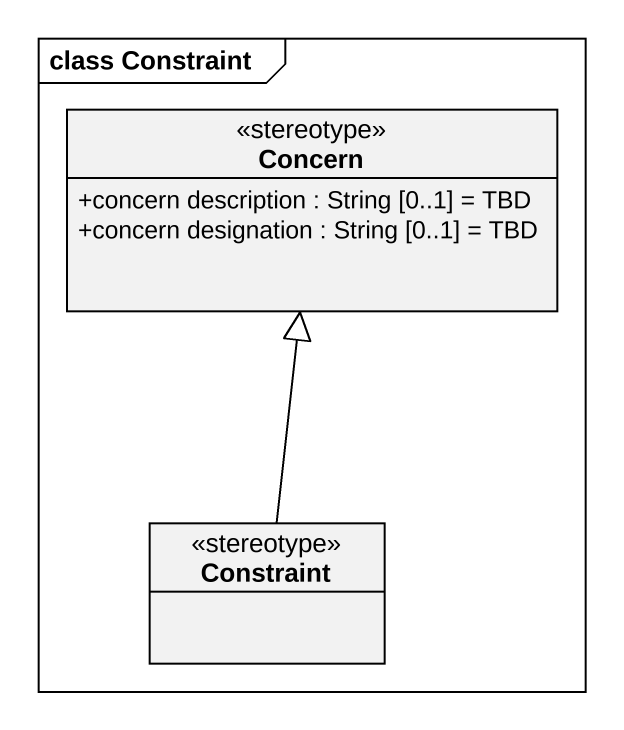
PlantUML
@startuml
mainframe class Constraint
hide circle
hide empty members
skinparam classAttributeIconSize 0
class Concern <<stereotype>> {
  +concern description : String [0..1] = TBD
  +concern designation : String [0..1] = TBD
}
class Constraint <<stereotype>>
Constraint -up-|> Concern
@enduml
